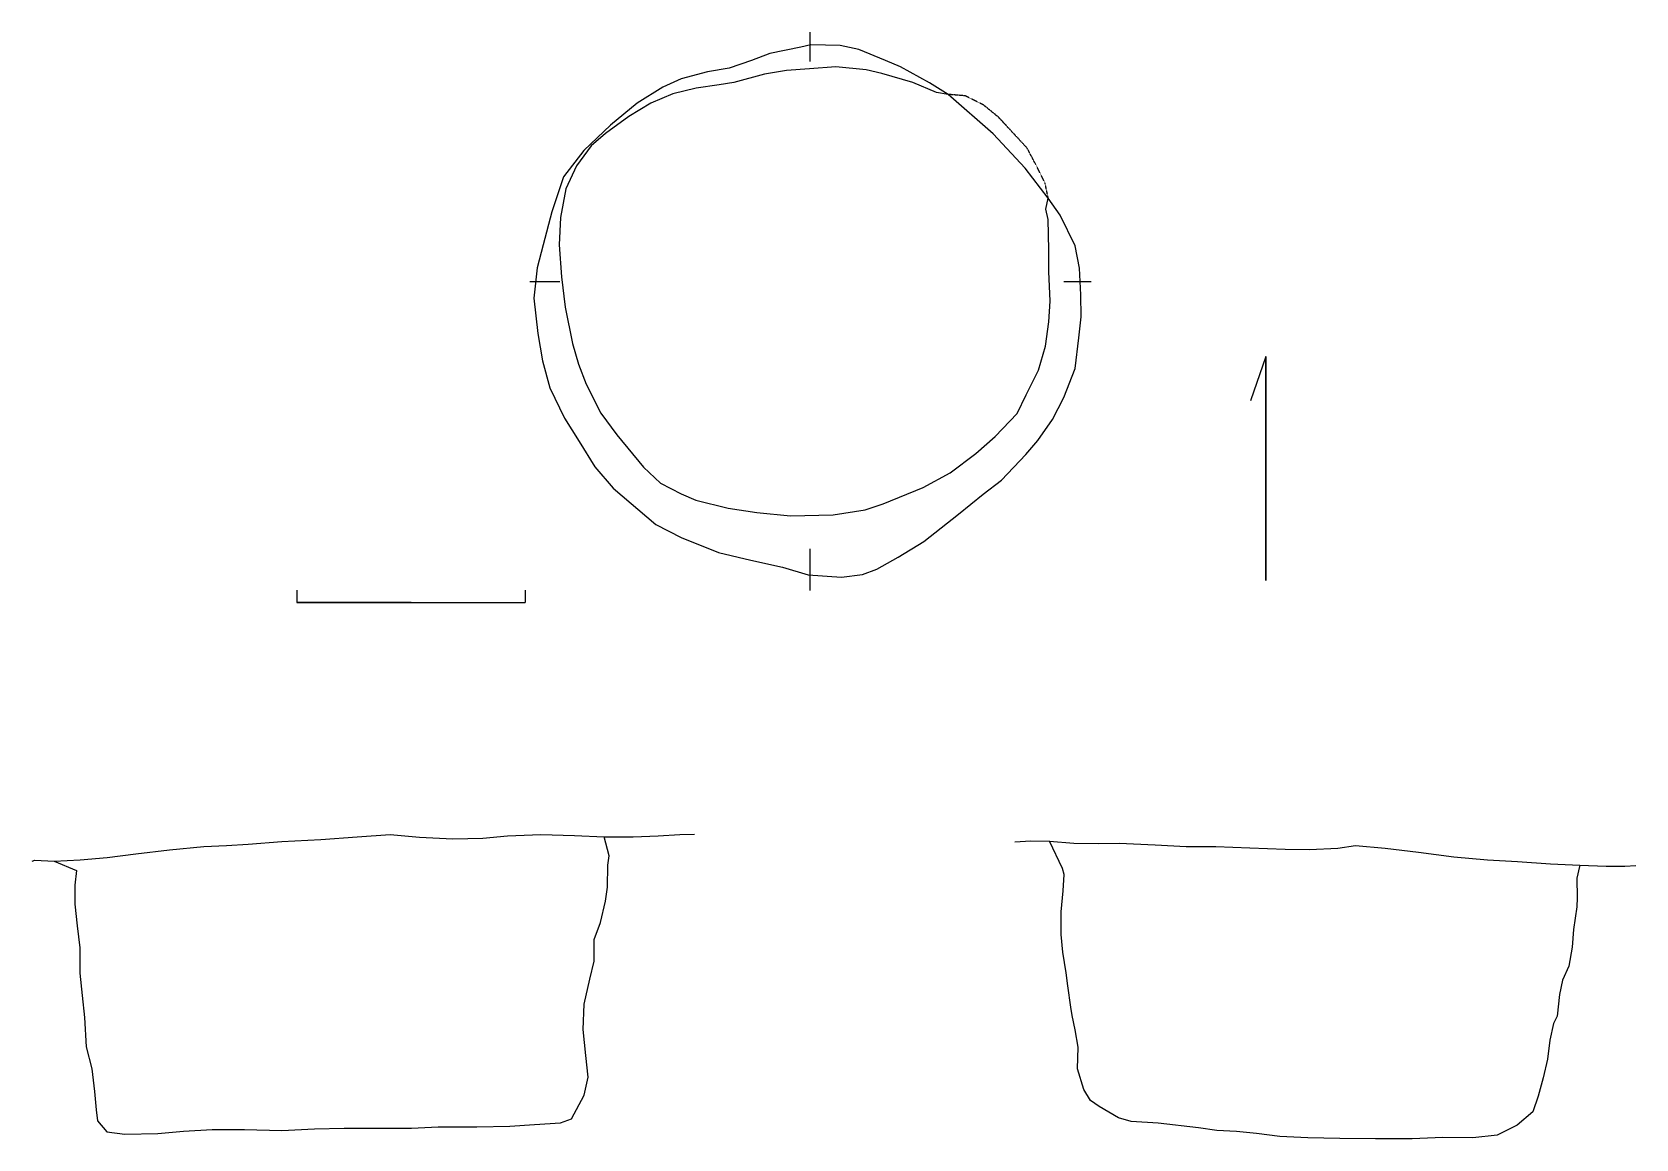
# Model space of a CAD drawing. Extents: x -1010 to 37595, y 14656 to 41292.
import ezdxf

# ---------------------------------------------------------------- set-up
doc = ezdxf.new("R2010")
doc.units = 0
doc.linetypes.add('DASHED', pattern=[0.75, 0.5, -0.25])
doc.layers.add('LAYER1', color=7, linetype='CONTINUOUS')

msp = doc.modelspace()

# ---------------------------------------------------------------- linework, layer by layer
at = {"layer": 'LAYER1', "color": 7, "linetype": 'CONTINUOUS'}
for points in [[(17732.8708, 40983.1354), (17490.1157, 40927.9664), (16750.7816, 40773.4724), (16309.3847, 40607.9512), (15768.6912, 40420.3615), (15250.0473, 40332.0921), (14610.0406, 40166.5709), (14168.6449, 39967.9422), (13550.7032, 39581.7142), (12910.6811, 39052.0455), (12270.659, 38445.1417), (11785.1346, 37805.1232), (11498.2352, 36966.4759), (11288.5698, 36171.9705), (11145.1124, 35620.238), (11067.8797, 34891.9429), (11167.1929, 34042.2709), (11277.5296, 33380.1839), (11454.091, 32729.1239), (11807.1983, 32000.8289), (12160.3223, 31438.055), (12535.4934, 30831.1535), (12976.8891, 30312.5096), (14003.1237, 29440.7714), (14610.0406, 29131.7928), (15514.8816, 28767.6453), (16287.3209, 28580.0604), (17048.7199, 28414.5392), (17666.6616, 28226.9376), (18472.2049, 28171.7686), (18979.8098, 28237.9766), (19321.8769, 28370.395), (19840.5232, 28657.2931), (20458.4649, 29032.4797), (21286.0707, 29694.5667), (21881.9498, 30169.0665), (22323.3444, 30511.1336), (22908.182, 31129.0907), (23195.0825, 31460.1354), (23548.2053, 31967.7237), (23824.0644, 32497.3924), (24099.9378, 33192.5846), (24188.2119, 33931.9187), (24243.3952, 34439.5237), (24232.3562, 34969.1924), (24199.251, 35609.199), (24099.9378, 36149.9067), (23735.7903, 36889.2408), (23448.8922, 37297.5183), (22897.143, 38014.7886), (22124.7204, 38842.3968), (21043.3025, 39791.382), (20590.8809, 40067.2554), (19895.6922, 40453.4667), (19531.5447, 40607.9512), (18891.5214, 40872.7832), (18439.1009, 40972.0987), (17732.8708, 40983.1354)], [(21043.3025, 39791.382), (20756.402, 39835.5262), (20193.6305, 40078.2777), (19443.2705, 40298.9869), (19068.084, 40387.2611), (18339.7877, 40453.4667), (17699.7656, 40409.3248), (17148.0331, 40365.1925), (16618.3644, 40276.9041), (15879.0291, 40078.2777), (15525.9218, 40023.1135), (14974.1882, 39945.8618), (14411.4155, 39802.421), (13881.7456, 39581.7142), (13352.0769, 39261.7133), (12789.3042, 38853.4216), (12447.2204, 38555.482), (12094.1131, 38069.9575), (11840.3035, 37518.2227), (11707.8863, 36834.0575), (11674.7811, 36171.9705), (11729.9656, 35399.5479), (11818.2385, 34671.2528), (11994.7999, 33799.5004), (12138.2419, 33302.9368), (12325.8435, 32817.4124), (12678.9508, 32122.2201), (13065.1621, 31603.5761), (13705.1842, 30820.1121), (14113.4759, 30433.9008), (14610.0406, 30180.0912), (14963.1479, 30025.6091), (15746.612, 29838.0241), (16430.7783, 29727.6719), (17247.3463, 29650.4225), (18273.5797, 29672.503), (19046.0202, 29793.8799), (19476.3757, 29937.3373), (20436.3987, 30334.5876), (21087.4468, 30687.6961), (21705.3872, 31151.1569), (22168.8479, 31559.4486), (22698.5166, 32111.1811), (22919.2235, 32563.6004), (23217.1606, 33159.4794), (23382.6842, 33733.2924), (23459.9169, 34318.13), (23493.0197, 34814.6935), (23459.9169, 35531.9662), (23459.9169, 36050.5935), (23448.8922, 36778.8886), (23393.7065, 37032.6839), (23448.8922, 37297.5183)], [(28683.6052, 33488.5227), (28314.0085, 32421.9872)], [(28683.6052, 33488.5227), (28683.6052, 28092.5201)], [(28683.6052, 28092.5201), (28683.6052, 33488.5227)], [(5362.8986, 27858.12), (5362.8986, 27564.8505)], [(10858.2143, 27858.12), (10858.2143, 27564.8505)], [(5362.8986, 27564.8505), (8110.5559, 27564.8505)], [(8110.5559, 27564.8505), (5362.8986, 27564.8505)], [(8110.5559, 27564.8505), (10858.2143, 27564.8505)], [(-1010.353, 21339.9602), (-944.1443, 21362.024), (-480.684, 21339.9602), (148.2979, 21373.063), (799.3442, 21428.2177), (1483.4946, 21516.5061), (2300.0781, 21615.8193), (3127.6858, 21693.052), (3668.3792, 21715.1325), (4187.0238, 21748.2353), (5003.5915, 21814.4456), (5941.5525, 21858.5899), (6813.2889, 21924.7979), (7607.792, 21979.9668), (8314.0227, 21913.7564), (9119.5665, 21880.6536), (9836.8214, 21891.6927), (10432.6981, 21946.8616), (11238.2425, 21979.9668), (12043.7703, 21957.9007), (12761.0406, 21924.7979), (13456.2305, 21924.7979), (14063.1486, 21946.8616), (14581.7771, 21979.9668), (14934.8844, 21991.0058)], [(-480.684, 21339.9602), (61.3679, 21119.2534), (17.2236, 20766.1473), (15.8807, 20302.6866), (71.0493, 19784.0569), (137.258, 19254.3882), (137.258, 18647.4713), (192.4267, 18106.7624), (247.6108, 17577.0925), (291.7395, 16870.8779), (424.1567, 16341.1937), (490.3654, 15800.5002), (534.5097, 15359.0878), (567.614, 15094.2689), (788.3042, 14829.4346), (1218.6602, 14774.2513), (2013.1636, 14785.3059), (2631.1214, 14840.4748), (3326.3118, 14884.619), (4098.7353, 14884.619), (5003.5915, 14862.5398), (5787.0549, 14895.6438), (6504.3258, 14917.723), (7331.9335, 14917.723), (8126.4365, 14917.723), (8766.4431, 14950.8282), (9693.364, 14950.8282), (10487.867, 14961.8518), (11083.7449, 15005.996), (11712.7268, 15039.0857), (11977.5611, 15138.4143), (12275.4995, 15712.2118), (12374.8127, 16142.5828), (12319.6437, 16661.197), (12253.4357, 17290.1789), (12275.4995, 17897.1113), (12418.9569, 18503.9984), (12518.2701, 18934.3694), (12518.2701, 19453.0146), (12672.7522, 19861.2908), (12794.1446, 20379.936), (12838.2734, 20710.9783), (12849.3136, 21240.647), (12882.4176, 21472.3619), (12761.0406, 21924.7979)], [(22642.6138, 21806.5756), (23028.8251, 21828.6394), (23481.2468, 21817.6146), (24066.0987, 21773.4704), (24661.9778, 21762.4457), (25158.5413, 21773.4704), (26019.2548, 21729.3262), (26769.6136, 21696.2377), (27486.8672, 21696.2377), (28303.4507, 21663.1325), (29153.1227, 21630.013), (29737.9604, 21618.9883), (30422.1279, 21652.0935), (30841.4444, 21718.3014), (31558.6981, 21652.0935), (32364.2425, 21552.7803), (33213.9145, 21442.4281), (34019.4566, 21376.2034), (34747.7517, 21332.0901), (35542.2547, 21276.8902), (36248.486, 21243.8017), (36877.4679, 21221.7379), (37329.8872, 21221.7379), (37594.7239, 21232.777)], [(36248.486, 21243.8017), (36237.447, 21210.6965), (36171.2366, 20934.8374), (36182.278, 20460.3377), (36171.2366, 20239.6476), (36093.9896, 19698.9386), (36060.8844, 19268.5831), (35983.6517, 18816.1626), (35829.1552, 18474.0789), (35751.9225, 18131.9808), (35696.7369, 17613.3666), (35608.4651, 17436.8052), (35520.191, 17028.529), (35465.0077, 16576.093), (35365.6945, 16123.6725), (35244.3176, 15682.2768), (35111.8992, 15307.1057), (34736.7126, 14987.0714), (34251.1882, 14744.3318), (33666.3505, 14678.1238), (32949.0802, 14689.1474), (32209.7604, 14656.0434), (31326.9689, 14656.0434), (30466.2555, 14667.0836), (29693.8329, 14678.1238), (29020.7068, 14711.2278), (28457.9329, 14788.4605), (27983.4331, 14832.6048), (27508.9477, 14854.6697), (27067.5531, 14920.8777), (26096.4875, 15031.2311), (25445.4418, 15075.3753), (25136.4633, 15163.6483), (24673.0026, 15439.5074), (24463.3515, 15582.9636), (24308.855, 15847.7991), (24154.3729, 16344.3626), (24165.4119, 16863.0078), (24099.2039, 17282.3088), (24021.9545, 17624.4069), (23988.8517, 17823.0332), (23922.6437, 18341.6617), (23878.4971, 18650.6403), (23801.2644, 19147.205), (23757.1202, 19577.5462), (23757.1202, 20118.2396), (23812.2891, 20625.8589), (23834.3696, 21023.1116), (23790.2254, 21166.569), (23481.2468, 21817.6146)]]:
    msp.add_lwpolyline(points, dxfattribs=at)
at = {"layer": 'LAYER1', "color": 3, "linetype": 'CONTINUOUS'}
for points in [[(17710.8058, 41292.114), (17710.8058, 40585.8827)], [(10968.5665, 35289.1957), (11696.8616, 35289.1957)], [(23824.0644, 35289.1957), (24486.1491, 35289.1957)], [(17710.8058, 28855.9195), (17710.8058, 27851.7653)]]:
    msp.add_lwpolyline(points, dxfattribs=at)
at = {"layer": 'LAYER1', "color": 7, "linetype": 'DASHED'}
msp.add_lwpolyline([(23448.8922, 37297.5183), (23371.6427, 37661.6658), (23150.9526, 38103.0603), (22941.2872, 38500.3131), (22257.1364, 39239.6471), (21892.9889, 39537.5867), (21451.5943, 39758.2768), (21043.3025, 39791.382)], dxfattribs=at)

doc.saveas('drawing.dxf')
